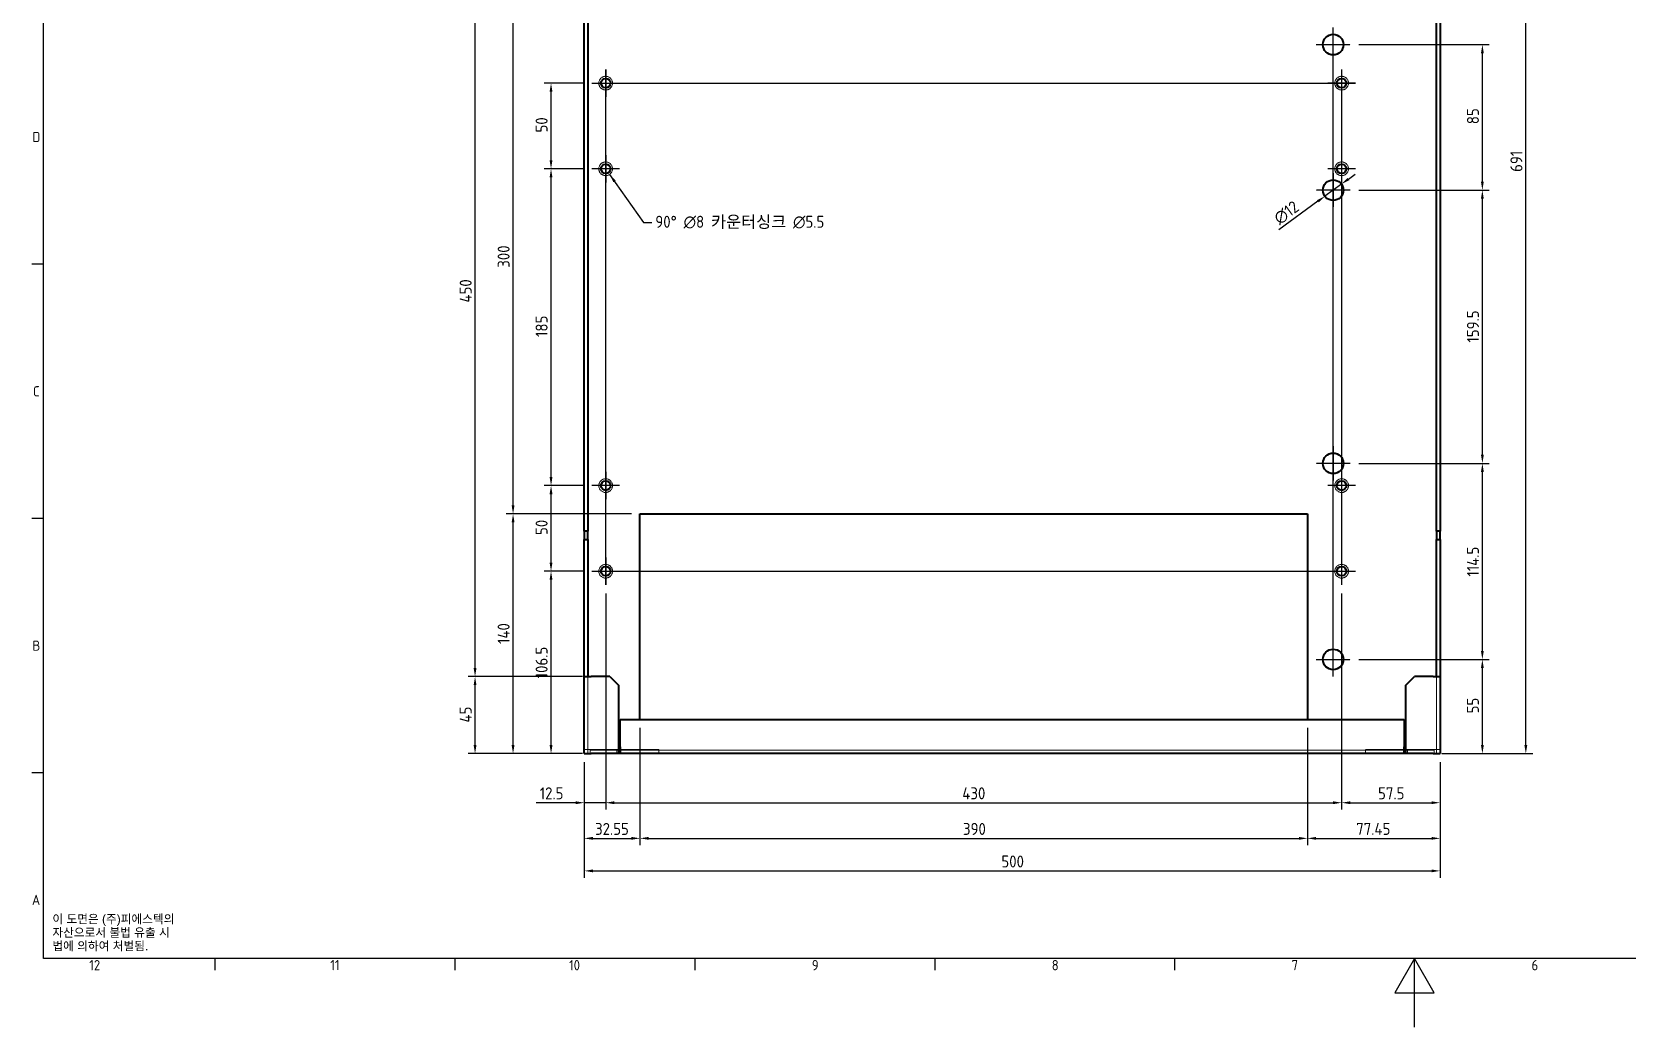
# Model space of a CAD drawing. Header units: millimetres. Extents: x 0 to 1682, y 0 to 1188.
# Drawn here: x 33 to 965, y 0 to 581 of the extents above; entities that cross this region are included whole.
import ezdxf

# ---------------------------------------------------------------- set-up
doc = ezdxf.new("R2010")
doc.units = ezdxf.units.MM
doc.header["$LTSCALE"] = 2
doc.linetypes.add('CHAIN', pattern=[0.7087, 0.4724, -0.0591, 0.1181, -0.0591])
doc.linetypes.add('DASHED', pattern=[0.2067, 0.1654, -0.0413])
doc.layers.get('0').update_dxf_attribs({"color": 3, "lineweight": 25, "true_color": 0x00ff00})
for name, color, linetype, lineweight, true_color in [('가려진 것(ISO)', 2, 'DASHED', 18, 0xffff00), ('가시적인 것(ISO)', 3, 'Continuous', 40, 0x00ff00), ('기호(ISO)', 5, 'Continuous', 25, 0x0000ff), ('중심 표식(ISO)', 1, 'Continuous', 25, 0xff0000), ('중심선(ISO)', 1, 'Continuous', 25, 0xff0000), ('치수(ISO)', 2, 'Continuous', 25, 0xffff00)]:
    doc.layers.add(name, color=color, linetype=linetype, lineweight=lineweight, true_color=true_color)
doc.layers.add('경계(ISO)', color=7, linetype='Continuous', lineweight=25)
doc.styles.add('문자 텍스트_PSTEK_POSCO', font='isocp.shx')
doc.styles.add('치수 텍스트_PSTEK_POSCO', font='isocp.shx')
doc.dimstyles.new('치수_PSTEK_POSCO', dxfattribs={"dimscale": 2, "dimtxt": 3.5, "dimasz": 2.5, "dimexe": 2, "dimexo": 2.5, "dimgap": 1, "dimtad": 1, "dimrnd": 1e-08, "dimdsep": 46, "dimtxsty": '치수 텍스트_PSTEK_POSCO', "dimcen": 0.09, "dimdle": 10, "dimclrd": 7, "dimclre": 7, "dimclrt": 2, "dimadec": 1, "dimazin": 2, "dimtfac": 1, "dimtmove": 0, "dimatfit": 3, "dimfxl": 1, "dimtolj": 1, "dimlwd": -1, "dimlwe": -1, "dimarcsym": 0})
doc.dimstyles.new('치수_PSTEK_POSCO$7', dxfattribs={"dimscale": 2, "dimtxt": 3.5, "dimasz": 2.5, "dimexe": 2, "dimexo": 2.5, "dimgap": 1, "dimtad": 1, "dimrnd": 1e-08, "dimdsep": 46, "dimtxsty": '치수 텍스트_PSTEK_POSCO', "dimcen": 0.09, "dimdle": 10, "dimclrd": 7, "dimclre": 7, "dimclrt": 2, "dimadec": 1, "dimazin": 2, "dimtfac": 1, "dimtmove": 0, "dimatfit": 3, "dimfxl": 1, "dimtolj": 1, "dimlwd": -1, "dimlwe": -1, "dimarcsym": 0})

# ---------------------------------------------------------------- blocks, each defined once
blk = doc.blocks.new('경계 Default Border')
at = {"layer": '경계(ISO)'}
for p, q in [((20, 222.75), (16.6, 222.75)), ((20, 148.5), (16.6, 148.5)), ((20, 74.25), (16.6, 74.25)), ((70.08, 20), (70.08, 16.6)), ((140.17, 20), (140.17, 16.6)), ((210.25, 20), (210.25, 16.6)), ((280.33, 20), (280.33, 16.6)), ((350.42, 20), (350.42, 16.6))]:
    blk.add_line(p, q, dxfattribs=at)
at = {"layer": '경계(ISO)', "flags": 128}
for points in [[(20, 20), (20, 574), (821, 574), (821, 20), (20, 20)], [(420.5, 0), (420.5, 20), (414.73, 10), (426.27, 10), (420.5, 20)]]:
    blk.add_lwpolyline(points, dxfattribs=at)
at = {"layer": '경계(ISO)', "color": 2, "true_color": 0xffff00, "char_height": 3, "attachment_point": 7, "style": '문자 텍스트_PSTEK_POSCO'}
for s, insert in [('D', (16.77, 258.35)), ('C', (16.93, 184.1)), ('B', (16.77, 109.85)), ('A', (16.6, 35.62)), ('12', (33.36, 16.57)), ('11', (103.78, 16.6)), ('10', (173.53, 16.57)), ('9', (244.44, 16.57)), ('8', (314.52, 16.57)), ('7', (384.6, 16.59)), ('6', (454.69, 16.57))]:
    blk.add_mtext(s, dxfattribs=dict(at, insert=insert))
blk = doc.blocks.new('*D22')
at = {"layer": 'Defpoints', "color": 0, "transparency": 16777216}
for p in [(336.51, 266.14), (360.43, 266.14), (359.93, 159.64)]:
    blk.add_point(p, dxfattribs=at)
at = {"layer": '치수(ISO)', "color": 7, "transparency": 16777216}
for p, q in [((355.43, 266.14), (332.51, 266.14)), ((336.51, 164.64), (336.51, 261.14)), ((354.93, 159.64), (332.51, 159.64))]:
    blk.add_line(p, q, dxfattribs=at)
for points in [[(335.67, 261.14), (337.34, 261.14), (336.51, 266.14)], [(335.67, 164.64), (337.34, 164.64), (336.51, 159.64)]]:
    blk.add_solid(points, dxfattribs=at)
at = {"layer": '치수(ISO)', "color": 2, "transparency": 16777216, "insert": (331.01, 203.63), "char_height": 7, "attachment_point": 4, "rotation": 90, "style": '치수 텍스트_PSTEK_POSCO'}
blk.add_mtext('\\A1;106.5', dxfattribs=at)
blk = doc.blocks.new('*D23')
at = {"layer": 'Defpoints', "color": 0, "transparency": 16777216}
for p in [(336.51, 316.14), (360.43, 316.14), (360.43, 266.14)]:
    blk.add_point(p, dxfattribs=at)
at = {"layer": '치수(ISO)', "color": 7, "transparency": 16777216}
for p, q in [((355.43, 316.14), (332.51, 316.14)), ((336.51, 271.14), (336.51, 311.14)), ((355.43, 266.14), (332.51, 266.14))]:
    blk.add_line(p, q, dxfattribs=at)
for points in [[(335.67, 311.14), (337.34, 311.14), (336.51, 316.14)], [(335.67, 271.14), (337.34, 271.14), (336.51, 266.14)]]:
    blk.add_solid(points, dxfattribs=at)
at = {"layer": '치수(ISO)', "color": 2, "transparency": 16777216, "insert": (331.01, 287.31), "char_height": 7, "attachment_point": 4, "rotation": 90, "style": '치수 텍스트_PSTEK_POSCO'}
blk.add_mtext('\\A1;50', dxfattribs=at)
blk = doc.blocks.new('*D24')
at = {"layer": 'Defpoints', "color": 0, "transparency": 16777216}
for p in [(336.51, 501.14), (360.43, 501.14), (360.43, 316.14)]:
    blk.add_point(p, dxfattribs=at)
at = {"layer": '치수(ISO)', "color": 7, "transparency": 16777216}
for p, q in [((355.43, 501.14), (332.51, 501.14)), ((336.51, 321.14), (336.51, 496.14)), ((355.43, 316.14), (332.51, 316.14))]:
    blk.add_line(p, q, dxfattribs=at)
for points in [[(335.67, 496.14), (337.34, 496.14), (336.51, 501.14)], [(335.67, 321.14), (337.34, 321.14), (336.51, 316.14)]]:
    blk.add_solid(points, dxfattribs=at)
at = {"layer": '치수(ISO)', "color": 2, "transparency": 16777216, "insert": (331.01, 402.92), "char_height": 7, "attachment_point": 4, "rotation": 90, "style": '치수 텍스트_PSTEK_POSCO'}
blk.add_mtext('\\A1;185', dxfattribs=at)
blk = doc.blocks.new('*D25')
at = {"layer": 'Defpoints', "color": 0, "transparency": 16777216}
for p in [(336.51, 551.14), (360.43, 551.14), (360.43, 501.14)]:
    blk.add_point(p, dxfattribs=at)
at = {"layer": '치수(ISO)', "color": 7, "transparency": 16777216}
for p, q in [((355.43, 551.14), (332.51, 551.14)), ((336.51, 506.14), (336.51, 546.14)), ((355.43, 501.14), (332.51, 501.14))]:
    blk.add_line(p, q, dxfattribs=at)
for points in [[(335.67, 546.14), (337.34, 546.14), (336.51, 551.14)], [(335.67, 506.14), (337.34, 506.14), (336.51, 501.14)]]:
    blk.add_solid(points, dxfattribs=at)
at = {"layer": '치수(ISO)', "color": 2, "transparency": 16777216, "insert": (331.01, 522.31), "char_height": 7, "attachment_point": 4, "rotation": 90, "style": '치수 텍스트_PSTEK_POSCO'}
blk.add_mtext('\\A1;50', dxfattribs=at)
blk = doc.blocks.new('*D26')
at = {"layer": 'Defpoints', "color": 0, "transparency": 16777216}
for p in [(314.32, 299.64), (388.48, 299.64), (359.93, 159.64)]:
    blk.add_point(p, dxfattribs=at)
at = {"layer": '치수(ISO)', "color": 7, "transparency": 16777216}
for p, q in [((383.48, 299.64), (310.32, 299.64)), ((314.32, 164.64), (314.32, 294.64)), ((354.93, 159.64), (310.32, 159.64))]:
    blk.add_line(p, q, dxfattribs=at)
for points in [[(313.49, 294.64), (315.16, 294.64), (314.32, 299.64)], [(313.49, 164.64), (315.16, 164.64), (314.32, 159.64)]]:
    blk.add_solid(points, dxfattribs=at)
at = {"layer": '치수(ISO)', "color": 2, "transparency": 16777216, "insert": (308.82, 223.67), "char_height": 7, "attachment_point": 4, "rotation": 90, "style": '치수 텍스트_PSTEK_POSCO'}
blk.add_mtext('\\A1;140', dxfattribs=at)
blk = doc.blocks.new('*D27')
at = {"layer": 'Defpoints', "color": 0, "transparency": 16777216}
for p in [(314.32, 599.64), (388.48, 599.64), (388.48, 299.64)]:
    blk.add_point(p, dxfattribs=at)
at = {"layer": '치수(ISO)', "color": 7, "transparency": 16777216}
for p, q in [((383.48, 599.64), (310.32, 599.64)), ((314.32, 304.64), (314.32, 594.64)), ((383.48, 299.64), (310.32, 299.64))]:
    blk.add_line(p, q, dxfattribs=at)
for points in [[(313.49, 594.64), (315.16, 594.64), (314.32, 599.64)], [(313.49, 304.64), (315.16, 304.64), (314.32, 299.64)]]:
    blk.add_solid(points, dxfattribs=at)
at = {"layer": '치수(ISO)', "color": 2, "transparency": 16777216, "insert": (308.82, 443.36), "char_height": 7, "attachment_point": 4, "rotation": 90, "style": '치수 텍스트_PSTEK_POSCO'}
blk.add_mtext('\\A1;300', dxfattribs=at)
blk = doc.blocks.new('*D29')
at = {"layer": 'Defpoints', "color": 0, "transparency": 16777216}
for p in [(292.12, 204.64), (359.93, 204.64), (359.93, 159.64)]:
    blk.add_point(p, dxfattribs=at)
at = {"layer": '치수(ISO)', "color": 7, "transparency": 16777216}
for p, q in [((354.93, 204.64), (288.12, 204.64)), ((292.12, 164.64), (292.12, 199.64)), ((354.93, 159.64), (288.12, 159.64))]:
    blk.add_line(p, q, dxfattribs=at)
for points in [[(291.28, 199.64), (292.95, 199.64), (292.12, 204.64)], [(291.28, 164.64), (292.95, 164.64), (292.12, 159.64)]]:
    blk.add_solid(points, dxfattribs=at)
at = {"layer": '치수(ISO)', "color": 2, "transparency": 16777216, "insert": (286.62, 177.78), "char_height": 7, "attachment_point": 4, "rotation": 90, "style": '치수 텍스트_PSTEK_POSCO'}
blk.add_mtext('\\A1;45', dxfattribs=at)
blk = doc.blocks.new('*D30')
at = {"layer": 'Defpoints', "color": 0, "transparency": 16777216}
for p in [(292.12, 654.64), (359.93, 654.64), (359.93, 204.64)]:
    blk.add_point(p, dxfattribs=at)
at = {"layer": '치수(ISO)', "color": 7, "transparency": 16777216}
for p, q in [((354.93, 654.64), (288.12, 654.64)), ((292.12, 209.64), (292.12, 649.64)), ((354.93, 204.64), (288.12, 204.64))]:
    blk.add_line(p, q, dxfattribs=at)
for points in [[(291.28, 649.64), (292.95, 649.64), (292.12, 654.64)], [(291.28, 209.64), (292.95, 209.64), (292.12, 204.64)]]:
    blk.add_solid(points, dxfattribs=at)
at = {"layer": '치수(ISO)', "color": 2, "transparency": 16777216, "insert": (286.62, 423.01), "char_height": 7, "attachment_point": 4, "rotation": 90, "style": '치수 텍스트_PSTEK_POSCO'}
blk.add_mtext('\\A1;450', dxfattribs=at)
blk = doc.blocks.new('*D32')
at = {"layer": 'Defpoints', "color": 0, "transparency": 16777216}
for p in [(368.43, 258.14), (355.93, 159.64), (368.43, 130.99)]:
    blk.add_point(p, dxfattribs=at)
at = {"layer": '치수(ISO)', "color": 7, "transparency": 16777216}
for p, q in [((368.43, 253.14), (368.43, 126.99)), ((355.93, 154.64), (355.93, 126.99)), ((350.93, 130.99), (327.9, 130.99)), ((368.43, 130.99), (355.93, 130.99)), ((373.43, 130.99), (378.43, 130.99))]:
    blk.add_line(p, q, dxfattribs=at)
for points in [[(350.93, 131.82), (350.93, 130.16), (355.93, 130.99)], [(373.43, 131.82), (373.43, 130.16), (368.43, 130.99)]]:
    blk.add_solid(points, dxfattribs=at)
at = {"layer": '치수(ISO)', "color": 2, "transparency": 16777216, "insert": (329.9, 136.49), "char_height": 7, "attachment_point": 4, "style": '치수 텍스트_PSTEK_POSCO'}
blk.add_mtext('\\A1;12.5', dxfattribs=at)
blk = doc.blocks.new('*D33')
at = {"layer": 'Defpoints', "color": 0, "transparency": 16777216}
for p in [(368.43, 258.14), (798.43, 258.14), (798.43, 130.99)]:
    blk.add_point(p, dxfattribs=at)
at = {"layer": '치수(ISO)', "color": 7, "transparency": 16777216}
for p, q in [((368.43, 253.14), (368.43, 126.99)), ((798.43, 253.14), (798.43, 126.99)), ((373.43, 130.99), (793.43, 130.99))]:
    blk.add_line(p, q, dxfattribs=at)
for points in [[(373.43, 131.82), (373.43, 130.16), (368.43, 130.99)], [(793.43, 131.82), (793.43, 130.16), (798.43, 130.99)]]:
    blk.add_solid(points, dxfattribs=at)
at = {"layer": '치수(ISO)', "color": 2, "transparency": 16777216, "insert": (576.8, 136.49), "char_height": 7, "attachment_point": 4, "style": '치수 텍스트_PSTEK_POSCO'}
blk.add_mtext('\\A1;430', dxfattribs=at)
blk = doc.blocks.new('*D34')
at = {"layer": 'Defpoints', "color": 0, "transparency": 16777216}
for p in [(798.43, 258.14), (855.93, 159.64), (855.93, 130.99)]:
    blk.add_point(p, dxfattribs=at)
at = {"layer": '치수(ISO)', "color": 7, "transparency": 16777216}
for p, q in [((798.43, 253.14), (798.43, 126.99)), ((855.93, 154.64), (855.93, 126.99)), ((803.43, 130.99), (850.93, 130.99))]:
    blk.add_line(p, q, dxfattribs=at)
for points in [[(803.43, 131.82), (803.43, 130.16), (798.43, 130.99)], [(850.93, 131.82), (850.93, 130.16), (855.93, 130.99)]]:
    blk.add_solid(points, dxfattribs=at)
at = {"layer": '치수(ISO)', "color": 2, "transparency": 16777216, "insert": (819.71, 136.49), "char_height": 7, "attachment_point": 4, "style": '치수 텍스트_PSTEK_POSCO'}
blk.add_mtext('\\A1;57.5', dxfattribs=at)
blk = doc.blocks.new('*D35')
at = {"layer": 'Defpoints', "color": 0, "transparency": 16777216}
for p in [(388.48, 179.64), (355.93, 159.64), (388.48, 110.19)]:
    blk.add_point(p, dxfattribs=at)
at = {"layer": '치수(ISO)', "color": 7, "transparency": 16777216}
for p, q in [((388.48, 174.64), (388.48, 106.19)), ((355.93, 154.64), (355.93, 106.19)), ((360.93, 110.19), (383.48, 110.19))]:
    blk.add_line(p, q, dxfattribs=at)
for points in [[(360.93, 111.03), (360.93, 109.36), (355.93, 110.19)], [(383.48, 111.03), (383.48, 109.36), (388.48, 110.19)]]:
    blk.add_solid(points, dxfattribs=at)
at = {"layer": '치수(ISO)', "color": 2, "transparency": 16777216, "insert": (362.24, 115.69), "char_height": 7, "attachment_point": 4, "style": '치수 텍스트_PSTEK_POSCO'}
blk.add_mtext('\\A1;32.55', dxfattribs=at)
blk = doc.blocks.new('*D36')
at = {"layer": 'Defpoints', "color": 0, "transparency": 16777216}
for p in [(388.48, 179.64), (778.48, 179.64), (778.48, 110.19)]:
    blk.add_point(p, dxfattribs=at)
at = {"layer": '치수(ISO)', "color": 7, "transparency": 16777216}
for p, q in [((388.48, 174.64), (388.48, 106.19)), ((778.48, 174.64), (778.48, 106.19)), ((393.48, 110.19), (773.48, 110.19))]:
    blk.add_line(p, q, dxfattribs=at)
for points in [[(393.48, 111.03), (393.48, 109.36), (388.48, 110.19)], [(773.48, 111.03), (773.48, 109.36), (778.48, 110.19)]]:
    blk.add_solid(points, dxfattribs=at)
at = {"layer": '치수(ISO)', "color": 2, "transparency": 16777216, "insert": (577.19, 115.69), "char_height": 7, "attachment_point": 4, "style": '치수 텍스트_PSTEK_POSCO'}
blk.add_mtext('\\A1;390', dxfattribs=at)
blk = doc.blocks.new('*D37')
at = {"layer": 'Defpoints', "color": 0, "transparency": 16777216}
for p in [(778.48, 179.64), (855.93, 159.64), (855.93, 110.19)]:
    blk.add_point(p, dxfattribs=at)
at = {"layer": '치수(ISO)', "color": 7, "transparency": 16777216}
for p, q in [((778.48, 174.64), (778.48, 106.19)), ((855.93, 154.64), (855.93, 106.19)), ((783.48, 110.19), (850.93, 110.19))]:
    blk.add_line(p, q, dxfattribs=at)
for points in [[(783.48, 111.03), (783.48, 109.36), (778.48, 110.19)], [(850.93, 111.03), (850.93, 109.36), (855.93, 110.19)]]:
    blk.add_solid(points, dxfattribs=at)
at = {"layer": '치수(ISO)', "color": 2, "transparency": 16777216, "insert": (806.93, 115.69), "char_height": 7, "attachment_point": 4, "style": '치수 텍스트_PSTEK_POSCO'}
blk.add_mtext('\\A1;77.45', dxfattribs=at)
blk = doc.blocks.new('*D38')
at = {"layer": 'Defpoints', "color": 0, "transparency": 16777216}
for p in [(803.48, 214.64), (880.65, 214.64), (851.93, 159.64)]:
    blk.add_point(p, dxfattribs=at)
at = {"layer": '치수(ISO)', "color": 7, "transparency": 16777216}
for p, q in [((808.48, 214.64), (884.65, 214.64)), ((880.65, 164.64), (880.65, 209.64)), ((856.93, 159.64), (884.65, 159.64))]:
    blk.add_line(p, q, dxfattribs=at)
for points in [[(879.82, 209.64), (881.49, 209.64), (880.65, 214.64)], [(879.82, 164.64), (881.49, 164.64), (880.65, 159.64)]]:
    blk.add_solid(points, dxfattribs=at)
at = {"layer": '치수(ISO)', "color": 2, "transparency": 16777216, "insert": (875.15, 183.13), "char_height": 7, "attachment_point": 4, "rotation": 90, "style": '치수 텍스트_PSTEK_POSCO'}
blk.add_mtext('\\A1;55', dxfattribs=at)
blk = doc.blocks.new('*D39')
at = {"layer": 'Defpoints', "color": 0, "transparency": 16777216}
for p in [(803.48, 329.14), (880.65, 329.14), (803.48, 214.64)]:
    blk.add_point(p, dxfattribs=at)
at = {"layer": '치수(ISO)', "color": 7, "transparency": 16777216}
for p, q in [((808.48, 329.14), (884.65, 329.14)), ((880.65, 219.64), (880.65, 324.14)), ((808.48, 214.64), (884.65, 214.64))]:
    blk.add_line(p, q, dxfattribs=at)
for points in [[(879.82, 324.14), (881.49, 324.14), (880.65, 329.14)], [(879.82, 219.64), (881.49, 219.64), (880.65, 214.64)]]:
    blk.add_solid(points, dxfattribs=at)
at = {"layer": '치수(ISO)', "color": 2, "transparency": 16777216, "insert": (875.15, 263.02), "char_height": 7, "attachment_point": 4, "rotation": 90, "style": '치수 텍스트_PSTEK_POSCO'}
blk.add_mtext('\\A1;114.5', dxfattribs=at)
blk = doc.blocks.new('*D40')
at = {"layer": 'Defpoints', "color": 0, "transparency": 16777216}
for p in [(803.48, 488.64), (880.65, 488.64), (803.48, 329.14)]:
    blk.add_point(p, dxfattribs=at)
at = {"layer": '치수(ISO)', "color": 7, "transparency": 16777216}
for p, q in [((808.48, 488.64), (884.65, 488.64)), ((880.65, 334.14), (880.65, 483.64)), ((808.48, 329.14), (884.65, 329.14))]:
    blk.add_line(p, q, dxfattribs=at)
for points in [[(879.82, 483.64), (881.49, 483.64), (880.65, 488.64)], [(879.82, 334.14), (881.49, 334.14), (880.65, 329.14)]]:
    blk.add_solid(points, dxfattribs=at)
at = {"layer": '치수(ISO)', "color": 2, "transparency": 16777216, "insert": (875.15, 399.65), "char_height": 7, "attachment_point": 4, "rotation": 90, "style": '치수 텍스트_PSTEK_POSCO'}
blk.add_mtext('\\A1;159.5', dxfattribs=at)
blk = doc.blocks.new('*D41')
at = {"layer": 'Defpoints', "color": 0, "transparency": 16777216}
for p in [(803.48, 573.64), (880.65, 573.64), (803.48, 488.64)]:
    blk.add_point(p, dxfattribs=at)
at = {"layer": '치수(ISO)', "color": 7, "transparency": 16777216}
for p, q in [((808.48, 573.64), (884.65, 573.64)), ((880.65, 493.64), (880.65, 568.64)), ((808.48, 488.64), (884.65, 488.64))]:
    blk.add_line(p, q, dxfattribs=at)
for points in [[(879.82, 568.64), (881.49, 568.64), (880.65, 573.64)], [(879.82, 493.64), (881.49, 493.64), (880.65, 488.64)]]:
    blk.add_solid(points, dxfattribs=at)
at = {"layer": '치수(ISO)', "color": 2, "transparency": 16777216, "insert": (875.15, 527.17), "char_height": 7, "attachment_point": 4, "rotation": 90, "style": '치수 텍스트_PSTEK_POSCO'}
blk.add_mtext('\\A1;85', dxfattribs=at)
blk = doc.blocks.new('*D52')
at = {"layer": 'Defpoints', "color": 0, "transparency": 16777216}
for p in [(788.64, 485.1), (798.32, 492.19)]:
    blk.add_point(p, dxfattribs=at)
at = {"layer": '치수(ISO)', "color": 7, "transparency": 16777216}
for p, q in [((802.36, 495.14), (806.39, 498.09)), ((798.32, 492.19), (788.64, 485.1)), ((784.61, 482.14), (761.73, 465.4))]:
    blk.add_line(p, q, dxfattribs=at)
for points in [[(801.87, 495.81), (802.85, 494.47), (798.32, 492.19)], [(784.11, 482.82), (785.1, 481.47), (788.64, 485.1)]]:
    blk.add_solid(points, dxfattribs=at)
at = {"layer": '치수(ISO)', "color": 2, "transparency": 16777216, "insert": (760.09, 471.01), "char_height": 7, "attachment_point": 4, "rotation": 36.20616, "style": '치수 텍스트_PSTEK_POSCO'}
blk.add_mtext('\\A1;∅12', dxfattribs=at)
blk = doc.blocks.new('*D71')
at = {"layer": 'Defpoints', "color": 0, "transparency": 16777216}
for p in [(355.93, 159.64), (855.93, 159.64), (855.93, 91.19)]:
    blk.add_point(p, dxfattribs=at)
at = {"layer": '치수(ISO)', "color": 7, "transparency": 16777216}
for p, q in [((355.93, 154.64), (355.93, 87.19)), ((855.93, 154.64), (855.93, 87.19)), ((360.93, 91.19), (850.93, 91.19))]:
    blk.add_line(p, q, dxfattribs=at)
for points in [[(360.93, 92.02), (360.93, 90.35), (355.93, 91.19)], [(850.93, 92.02), (850.93, 90.35), (855.93, 91.19)]]:
    blk.add_solid(points, dxfattribs=at)
at = {"layer": '치수(ISO)', "color": 2, "transparency": 16777216, "insert": (599.63, 96.69), "char_height": 7, "attachment_point": 4, "style": '치수 텍스트_PSTEK_POSCO'}
blk.add_mtext('\\A1;500', dxfattribs=at)
blk = doc.blocks.new('*D72')
at = {"layer": 'Defpoints', "color": 0, "transparency": 16777216}
for p in [(851.93, 850.64), (906.04, 850.64), (851.93, 159.64)]:
    blk.add_point(p, dxfattribs=at)
at = {"layer": '치수(ISO)', "color": 7, "transparency": 16777216}
for p, q in [((856.93, 850.64), (910.04, 850.64)), ((906.04, 164.64), (906.04, 845.64)), ((856.93, 159.64), (910.04, 159.64))]:
    blk.add_line(p, q, dxfattribs=at)
for points in [[(905.2, 845.64), (906.87, 845.64), (906.04, 850.64)], [(905.2, 164.64), (906.87, 164.64), (906.04, 159.64)]]:
    blk.add_solid(points, dxfattribs=at)
at = {"layer": '치수(ISO)', "color": 2, "transparency": 16777216, "insert": (900.54, 499.32), "char_height": 7, "attachment_point": 4, "rotation": 90, "style": '치수 텍스트_PSTEK_POSCO'}
blk.add_mtext('\\A1;691', dxfattribs=at)

msp = doc.modelspace()

# ---------------------------------------------------------------- linework, layer by layer
at = {"layer": '가려진 것(ISO)'}
for p, q in [((357.9318, 204.6416), (357.9318, 159.6416)), ((853.9318, 159.6416), (853.9318, 204.6416)), ((357.9318, 162.1416), (355.9318, 162.1416)), ((359.4318, 162.1416), (357.9318, 162.1416)), ((359.9318, 162.1416), (359.4318, 162.1416)), ((359.4318, 161.6416), (374.9318, 161.6416)), ((359.4318, 161.6416), (359.4318, 159.6416)), ((359.9318, 162.1416), (375.9318, 162.1416)), ((374.9318, 161.6416), (375.9318, 161.6416)), ((374.9318, 159.6416), (374.9318, 161.6416)), ((376.9318, 162.1416), (399.4318, 162.1416)), ((376.9318, 161.6416), (834.9318, 161.6416)), ((399.4318, 162.1416), (399.4318, 161.6416)), ((399.4318, 159.6416), (399.4318, 161.6416)), ((812.4318, 161.6416), (812.4318, 162.1416)), ((812.4318, 162.1416), (834.9318, 162.1416)), ((812.4318, 159.6416), (812.4318, 161.6416)), ((835.9318, 162.1416), (851.9318, 162.1416)), ((835.9318, 161.6416), (836.9318, 161.6416)), ((836.9318, 161.6416), (852.4318, 161.6416)), ((836.9318, 161.6416), (836.9318, 159.6416)), ((851.9318, 162.1416), (852.4318, 162.1416)), ((852.4318, 162.1416), (853.9318, 162.1416)), ((852.4318, 161.6416), (852.4318, 159.6416)), ((853.9318, 162.1416), (855.9318, 162.1416))]:
    msp.add_line(p, q, dxfattribs=at)
for centre in [(368.4318, 551.1416), (798.4318, 551.1416), (368.4318, 501.1416), (798.4318, 501.1416), (368.4318, 316.1416), (798.4318, 316.1416), (368.4318, 266.1416), (798.4318, 266.1416)]:
    msp.add_circle(centre, 4, dxfattribs=at)
at = {"layer": '가시적인 것(ISO)'}
for p, q in [((355.9318, 289.6416), (355.9318, 654.6416)), ((357.9318, 654.6416), (357.9318, 289.6416)), ((853.9318, 289.6416), (853.9318, 654.6416)), ((855.9318, 654.6416), (855.9318, 289.6416)), ((388.4818, 179.6416), (388.4818, 299.6416)), ((388.4818, 299.6416), (778.4818, 299.6416)), ((778.4818, 299.6416), (778.4818, 179.6416)), ((357.9318, 289.6416), (355.9318, 289.6416)), ((355.9318, 289.6416), (355.9318, 284.6416)), ((357.9318, 284.6416), (357.9318, 289.6416)), ((855.9318, 289.6416), (853.9318, 289.6416)), ((853.9318, 289.6416), (853.9318, 284.6416)), ((855.9318, 284.6416), (855.9318, 289.6416)), ((355.9318, 284.6416), (357.9318, 284.6416)), ((355.9318, 204.6416), (355.9318, 284.6416)), ((357.9318, 284.6416), (357.9318, 204.6416)), ((853.9318, 284.6416), (855.9318, 284.6416)), ((853.9318, 204.6416), (853.9318, 284.6416)), ((855.9318, 284.6416), (855.9318, 204.6416)), ((355.9318, 159.6416), (355.9318, 204.6416)), ((355.9318, 204.6416), (359.9318, 204.6416)), ((370.9318, 204.6416), (359.9318, 204.6416)), ((370.9318, 204.6416), (375.9318, 199.6416)), ((375.9318, 199.6416), (375.9318, 159.6416)), ((835.9318, 199.6416), (840.9318, 204.6416)), ((835.9318, 159.6416), (835.9318, 199.6416)), ((851.9318, 204.6416), (840.9318, 204.6416)), ((851.9318, 204.6416), (855.9318, 204.6416)), ((855.9318, 204.6416), (855.9318, 159.6416)), ((376.9318, 163.6416), (376.9318, 179.6416)), ((376.9318, 179.6416), (834.9318, 179.6416)), ((834.9318, 179.6416), (834.9318, 163.6416)), ((355.9318, 159.6416), (359.9318, 159.6416)), ((375.9318, 159.6416), (359.9318, 159.6416)), ((375.9318, 162.1416), (376.9318, 162.1416)), ((375.9318, 161.6416), (376.9318, 161.6416)), ((376.9318, 159.6416), (375.9318, 159.6416)), ((376.9318, 163.6416), (376.9318, 159.6416)), ((834.9318, 159.6416), (376.9318, 159.6416)), ((834.9318, 159.6416), (834.9318, 163.6416)), ((834.9318, 162.1416), (835.9318, 162.1416)), ((834.9318, 161.6416), (835.9318, 161.6416)), ((835.9318, 159.6416), (834.9318, 159.6416)), ((851.9318, 159.6416), (835.9318, 159.6416)), ((851.9318, 159.6416), (855.9318, 159.6416))]:
    msp.add_line(p, q, dxfattribs=at)
for centre, radius in [((793.4818, 573.6416), 6), ((368.4318, 551.1416), 2.75), ((798.4318, 551.1416), 2.75), ((368.4318, 501.1416), 2.75), ((798.4318, 501.1416), 2.75), ((793.4818, 488.6416), 6), ((793.4818, 329.1416), 6), ((368.4318, 316.1416), 2.75), ((798.4318, 316.1416), 2.75), ((368.4318, 266.1416), 2.75), ((798.4318, 266.1416), 2.75), ((793.4818, 214.6416), 6)]:
    msp.add_circle(centre, radius, dxfattribs=at)
at = {"layer": '중심 표식(ISO)', "linetype": 'CHAIN'}
for p, q in [((783.4818, 573.6416), (803.4818, 573.6416)), ((368.4318, 559.1416), (368.4318, 543.1416)), ((806.4318, 551.1416), (790.4318, 551.1416)), ((368.4318, 509.1416), (368.4318, 493.1416)), ((798.4318, 509.1416), (798.4318, 493.1416)), ((376.4318, 501.1416), (360.4318, 501.1416)), ((806.4318, 501.1416), (790.4318, 501.1416)), ((793.4818, 498.6416), (793.4818, 478.6416)), ((803.4818, 488.6416), (783.4818, 488.6416)), ((793.4818, 339.1416), (793.4818, 319.1416)), ((803.4818, 329.1416), (783.4818, 329.1416)), ((368.4318, 324.1416), (368.4318, 308.1416)), ((798.4318, 324.1416), (798.4318, 308.1416)), ((376.4318, 316.1416), (360.4318, 316.1416)), ((806.4318, 316.1416), (790.4318, 316.1416)), ((368.4318, 274.1416), (368.4318, 258.1416)), ((798.4318, 274.1416), (798.4318, 258.1416)), ((783.4818, 214.6416), (803.4818, 214.6416))]:
    msp.add_line(p, q, dxfattribs=at)
at = {"layer": '중심선(ISO)', "linetype": 'CHAIN'}
for p, q in [((793.4818, 204.6416), (793.4818, 583.6416)), ((360.4318, 551.1416), (806.4318, 551.1416)), ((368.4318, 258.1416), (368.4318, 559.1416)), ((798.4318, 559.1416), (798.4318, 258.1416)), ((360.4318, 266.1416), (806.4318, 266.1416))]:
    msp.add_line(p, q, dxfattribs=at)

# ---------------------------------------------------------------- block references
at = {"xscale": 2, "yscale": 2, "zscale": 2}
msp.add_blockref('경계 Default Border', (0, 0), dxfattribs=at)

# ---------------------------------------------------------------- texts
at = {"layer": '기호(ISO)', "color": 2, "true_color": 0xffff00, "attachment_point": 4}
for s, insert, char_height, width, line_spacing_factor, style in [('{90° \\fAIGDT|b0|i0;\\H7.0000;n\\fisocp|b0|i0;\\H7.0000;8 카운터싱크 \\fAIGDT|b0|i0;\\H7.0000;n\\fisocp|b0|i0;\\H7.0000;5.5}', (397.4391, 469.8257), 6.9999999, 114.421595, 0.6125, '치수 텍스트_PSTEK_POSCO'), ('{\\fArial|b0|i0;\\H5.0000;이 도면은 (주)피에스텍의\\P자산으로서 불법 유출 시 \\P법에 의하여 처벌됨.}', (45.1811, 54.9246), 5, 78.612207, 0.944221, '문자 텍스트_PSTEK_POSCO')]:
    msp.add_mtext(s, dxfattribs=dict(at, insert=insert, char_height=char_height, width=width, line_spacing_factor=line_spacing_factor, style=style))

# ---------------------------------------------------------------- dimensions: what is measured, and where the dimension line sits
at = {"layer": '치수(ISO)', "color": 7}
for base, p1, p2, angle, override, picture, middle in [((906.0352, 850.6416), (851.9318, 159.6416), (851.9318, 850.6416), 90, {"dimdec": 2, "dimtp": 0, "dimtm": 0, "dimtdec": 2, "dimtofl": 0, "dimatfit": 1}, '*D72', (906.0352, 505.1416)), ((292.1178, 654.6416), (359.9318, 204.6416), (359.9318, 654.6416), 90, {"dimdec": 2, "dimtp": 0, "dimtm": 0, "dimtdec": 2, "dimtofl": 0, "dimatfit": 1}, '*D30', (292.1178, 429.6616)), ((314.3225, 599.6416), (388.4818, 299.6416), (388.4818, 599.6416), 90, {"dimdec": 2, "dimtp": 0, "dimtm": 0, "dimtdec": 2, "dimtofl": 0, "dimatfit": 1}, '*D27', (314.3225, 449.6616)), ((880.6528, 573.6416), (803.4818, 488.6416), (803.4818, 573.6416), 90, {"dimdec": 2, "dimtp": 0, "dimtm": 0, "dimtdec": 2, "dimtofl": 0, "dimatfit": 1}, '*D41', (880.6528, 531.1616)), ((336.5083, 551.1416), (360.4318, 501.1416), (360.4318, 551.1416), 90, {"dimdec": 2, "dimtp": 0, "dimtm": 0, "dimtdec": 2, "dimtofl": 0, "dimatfit": 1}, '*D25', (336.5083, 526.1616)), ((336.5083, 501.1416), (360.4318, 316.1416), (360.4318, 501.1416), 90, {"dimdec": 2, "dimtp": 0, "dimtm": 0, "dimtdec": 2, "dimtofl": 0, "dimatfit": 1}, '*D24', (336.5083, 408.6616)), ((880.6528, 488.6416), (803.4818, 329.1416), (803.4818, 488.6416), 90, {"dimdec": 2, "dimtp": 0, "dimtm": 0, "dimtdec": 2, "dimtofl": 0, "dimatfit": 1}, '*D40', (880.6528, 408.9116)), ((880.6528, 329.1416), (803.4818, 214.6416), (803.4818, 329.1416), 90, {"dimdec": 2, "dimtp": 0, "dimtm": 0, "dimtdec": 2, "dimtofl": 0, "dimatfit": 1}, '*D39', (880.6528, 271.9116)), ((336.5083, 316.1416), (360.4318, 266.1416), (360.4318, 316.1416), 90, {"dimdec": 2, "dimtp": 0, "dimtm": 0, "dimtdec": 2, "dimtofl": 0, "dimatfit": 1}, '*D23', (336.5083, 291.1616)), ((314.3225, 299.6416), (359.9318, 159.6416), (388.4818, 299.6416), 90, {"dimdec": 2, "dimtp": 0, "dimtm": 0, "dimtdec": 2, "dimtofl": 0, "dimatfit": 1}, '*D26', (314.3225, 229.6216)), ((336.5083, 266.1416), (359.9318, 159.6416), (360.4318, 266.1416), 90, {"dimdec": 2, "dimtp": 0, "dimtm": 0, "dimtdec": 2, "dimtofl": 0, "dimatfit": 1}, '*D22', (336.5083, 212.8716)), ((368.4318, 130.9904), (355.9318, 159.6416), (368.4318, 258.1416), 180, {"dimdec": 2, "dimtp": 0, "dimtm": 0, "dimtdec": 2, "dimtofl": 1, "dimatfit": 1}, '*D32', (336.6968, 130.9904)), ((798.4318, 130.9904), (368.4318, 258.1416), (798.4318, 258.1416), 180, {"dimdec": 2, "dimtp": 0, "dimtm": 0, "dimtdec": 2, "dimtofl": 0, "dimatfit": 1}, '*D33', (583.4518, 130.9904)), ((855.9318, 130.9904), (798.4318, 258.1416), (855.9318, 159.6416), 180, {"dimdec": 2, "dimtp": 0, "dimtm": 0, "dimtdec": 2, "dimtofl": 0, "dimatfit": 1}, '*D34', (827.2018, 130.9904)), ((880.6528, 214.6416), (851.9318, 159.6416), (803.4818, 214.6416), 90, {"dimdec": 2, "dimtp": 0, "dimtm": 0, "dimtdec": 2, "dimtofl": 0, "dimatfit": 1}, '*D38', (880.6528, 187.1216)), ((292.1178, 204.6416), (359.9318, 159.6416), (359.9318, 204.6416), 90, {"dimdec": 2, "dimtp": 0, "dimtm": 0, "dimtdec": 2, "dimtofl": 0, "dimatfit": 1}, '*D29', (292.1178, 182.1216)), ((388.4818, 110.1926), (355.9318, 159.6416), (388.4818, 179.6416), 180, {"dimdec": 2, "dimtp": 0, "dimtm": 0, "dimtdec": 2, "dimtofl": 0, "dimatfit": 1}, '*D35', (372.1868, 110.1926)), ((778.4818, 110.1926), (388.4818, 179.6416), (778.4818, 179.6416), 180, {"dimdec": 2, "dimtp": 0, "dimtm": 0, "dimtdec": 2, "dimtofl": 0, "dimatfit": 1}, '*D36', (583.5018, 110.1926)), ((855.9318, 110.1926), (778.4818, 179.6416), (855.9318, 159.6416), 180, {"dimdec": 2, "dimtp": 0, "dimtm": 0, "dimtdec": 2, "dimtofl": 0, "dimatfit": 1}, '*D37', (817.2268, 110.1926))]:
    dim = msp.add_linear_dim(base=base, p1=p1, p2=p2, angle=angle, dimstyle='치수_PSTEK_POSCO', override=override, dxfattribs=at)
    dim.commit()
    dim.dimension.update_dxf_attribs({"geometry": picture, "text_midpoint": middle, "dimtype": 160})
dim = msp.add_diameter_dim_2p(p1=(798.3232, 492.1858), p2=(788.6404, 485.0975), dimstyle='치수_PSTEK_POSCO', override={"dimdec": 2, "dimlfac": 1, "dimtp": 0, "dimtm": 0, "dimtdec": 2, "dimatfit": 2}, dxfattribs=at)
dim.commit()
dim.dimension.update_dxf_attribs({"geometry": '*D52', "text_midpoint": (768.5934, 470.422), "dimtype": 163})
dim = msp.add_linear_dim(base=(855.9318, 91.1858), p1=(355.9318, 159.6416), p2=(855.9318, 159.6416), dimstyle='치수_PSTEK_POSCO', override={"dimdec": 2, "dimtp": 0, "dimtm": 0, "dimtdec": 2, "dimtofl": 0, "dimatfit": 1}, dxfattribs=at)
dim.commit()
dim.dimension.update_dxf_attribs({"geometry": '*D71', "text_midpoint": (605.9318, 91.1858), "dimtype": 160})

# ---------------------------------------------------------------- leaders
at = {"layer": '기호(ISO)', "color": 7, "annotation_type": 0, "has_hookline": 1, "hookline_direction": 0, "text_width": 103.6889}
msp.add_leader([(370.7118, 497.8551), (390.4391, 469.8257), (395.4391, 469.8257)], dimstyle='치수_PSTEK_POSCO$7', override={"dimtad": 0}, dxfattribs=at)

doc.saveas('drawing.dxf')
